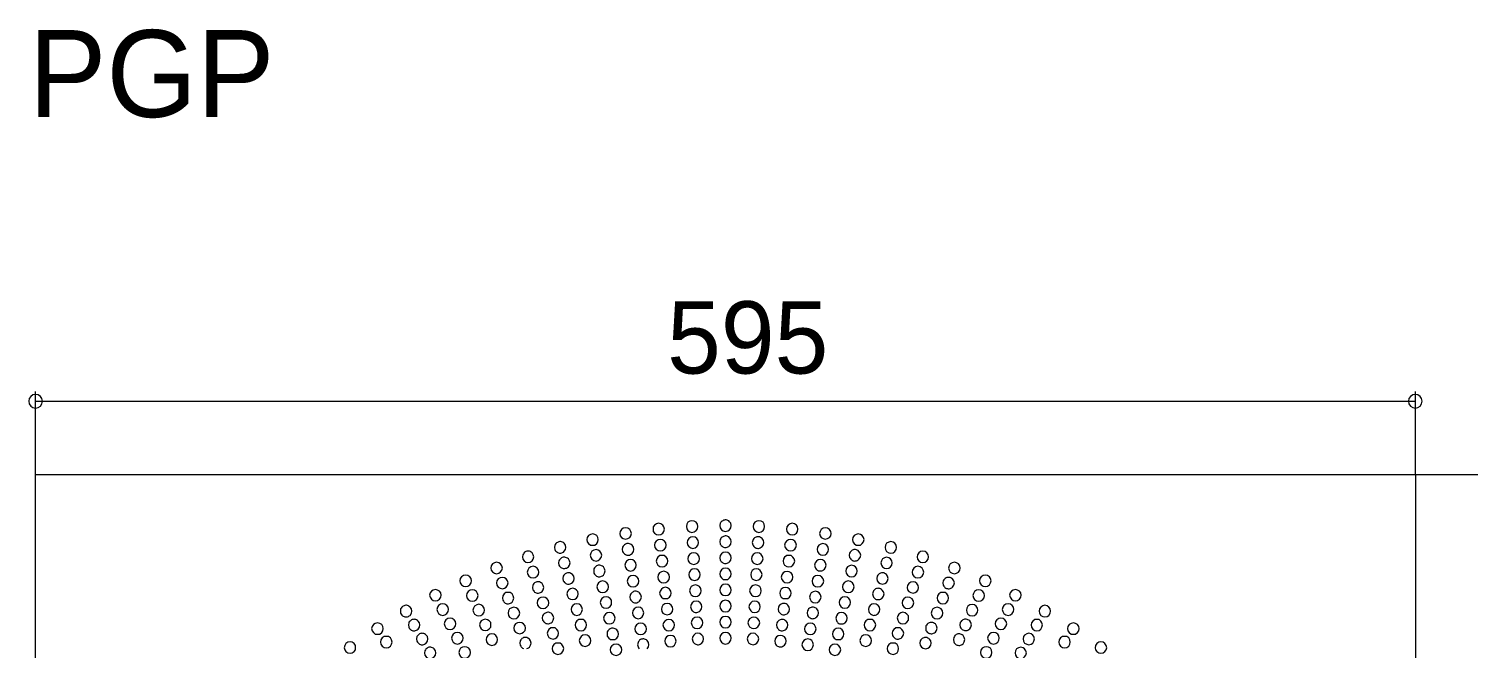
# Model space of a CAD drawing. Extents: x 0 to 247, y -13 to 225.
# Drawn here: x 18.1 to 132.9, y 175.6 to 225 of the extents above; entities that cross this region are included whole.
import ezdxf

# ---------------------------------------------------------------- set-up
doc = ezdxf.new("R2010")
doc.units = 0
doc.layers.add('GEOMETRY', color=7, linetype='Continuous')
doc.layers.add('TEXT', color=7, linetype='Continuous')

msp = doc.modelspace()

# ---------------------------------------------------------------- linework, layer by layer
at = {"layer": 'GEOMETRY', "lineweight": 13}
for points in [[(19.21, 195.27), (19.17, 195.48), (19.05, 195.65), (18.88, 195.77), (18.66, 195.81), (18.45, 195.77), (18.27, 195.65), (18.16, 195.48), (18.12, 195.27), (18.16, 195.05), (18.27, 194.88), (18.45, 194.76), (18.66, 194.72), (18.88, 194.76), (19.05, 194.88), (19.17, 195.05), (19.21, 195.27)], [(129.18, 195.27), (129.14, 195.48), (129.03, 195.65), (128.85, 195.77), (128.64, 195.81), (128.43, 195.77), (128.25, 195.65), (128.13, 195.48), (128.1, 195.27), (128.13, 195.05), (128.25, 194.88), (128.43, 194.76), (128.64, 194.72), (128.85, 194.76), (129.03, 194.88), (129.14, 195.05), (129.18, 195.27)], [(18.66, 189.43), (128.64, 189.43), (128.64, 79.45), (18.66, 79.45), (18.66, 189.43)], [(66.15, 184.71), (66.11, 184.89), (66.02, 185.04), (65.86, 185.14), (65.69, 185.18), (65.51, 185.14), (65.36, 185.04), (65.26, 184.89), (65.22, 184.71), (65.26, 184.54), (65.36, 184.4), (65.51, 184.31), (65.69, 184.27), (65.86, 184.31), (66.02, 184.4), (66.11, 184.54), (66.15, 184.71)], [(68.79, 185.06), (68.75, 185.24), (68.66, 185.39), (68.5, 185.49), (68.32, 185.53), (68.15, 185.49), (68, 185.39), (67.9, 185.24), (67.88, 185.06), (67.9, 184.89), (68, 184.75), (68.15, 184.63), (68.32, 184.62), (68.5, 184.63), (68.66, 184.75), (68.75, 184.89), (68.79, 185.06)], [(71.45, 185.27), (71.41, 185.45), (71.31, 185.61), (71.16, 185.7), (70.98, 185.74), (70.81, 185.7), (70.65, 185.61), (70.56, 185.45), (70.54, 185.27), (70.56, 185.1), (70.65, 184.95), (70.81, 184.85), (70.98, 184.81), (71.16, 184.85), (71.31, 184.95), (71.41, 185.1), (71.45, 185.27)], [(74.11, 185.35), (74.07, 185.53), (73.97, 185.66), (73.91, 185.72), (73.84, 185.75), (73.78, 185.78), (73.71, 185.8), (73.64, 185.8), (73.57, 185.79), (73.5, 185.77), (73.44, 185.74), (73.38, 185.7), (73.32, 185.66), (73.27, 185.6), (73.23, 185.53), (73.2, 185.35), (73.23, 185.18), (73.33, 185.02), (73.47, 184.93), (73.64, 184.89), (73.84, 184.93), (73.97, 185.02), (74.07, 185.18), (74.11, 185.35)], [(76.76, 185.27), (76.74, 185.45), (76.65, 185.61), (76.49, 185.7), (76.32, 185.74), (76.14, 185.7), (75.99, 185.61), (75.89, 185.45), (75.85, 185.27), (75.89, 185.1), (75.99, 184.95), (76.14, 184.85), (76.32, 184.81), (76.49, 184.85), (76.65, 184.95), (76.74, 185.1), (76.76, 185.27)], [(79.42, 185.06), (79.4, 185.24), (79.31, 185.39), (79.15, 185.49), (78.98, 185.53), (78.8, 185.49), (78.65, 185.39), (78.55, 185.24), (78.51, 185.06), (78.55, 184.89), (78.65, 184.75), (78.8, 184.63), (78.98, 184.62), (79.15, 184.63), (79.31, 184.75), (79.4, 184.89), (79.42, 185.06)], [(82.08, 184.71), (82.04, 184.89), (81.94, 185.04), (81.79, 185.14), (81.61, 185.18), (81.44, 185.14), (81.28, 185.04), (81.19, 184.89), (81.15, 184.71), (81.19, 184.54), (81.28, 184.4), (81.44, 184.31), (81.61, 184.27), (81.79, 184.31), (81.94, 184.4), (82.04, 184.54), (82.08, 184.71)], [(60.93, 183.61), (60.9, 183.78), (60.8, 183.94), (60.73, 183.99), (60.66, 184.03), (60.58, 184.05), (60.51, 184.07), (60.45, 184.07), (60.38, 184.06), (60.31, 184.04), (60.25, 184.01), (60.19, 183.97), (60.14, 183.92), (60.09, 183.85), (60.04, 183.78), (60.02, 183.61), (60.04, 183.43), (60.09, 183.36), (60.14, 183.3), (60.2, 183.25), (60.27, 183.21), (60.33, 183.18), (60.4, 183.16), (60.47, 183.15), (60.53, 183.15), (60.6, 183.17), (60.67, 183.2), (60.74, 183.24), (60.8, 183.3), (60.9, 183.43), (60.93, 183.61)], [(63.51, 184.23), (63.49, 184.4), (63.4, 184.56), (63.24, 184.65), (63.07, 184.69), (62.89, 184.65), (62.74, 184.56), (62.64, 184.4), (62.6, 184.23), (62.64, 184.05), (62.74, 183.92), (62.89, 183.8), (63.07, 183.78), (63.24, 183.8), (63.4, 183.92), (63.49, 184.05), (63.51, 184.23)], [(66.35, 183.45), (66.31, 183.63), (66.21, 183.78), (66.14, 183.83), (66.07, 183.87), (66, 183.9), (65.93, 183.92), (65.86, 183.92), (65.79, 183.91), (65.73, 183.89), (65.67, 183.86), (65.61, 183.81), (65.55, 183.76), (65.5, 183.7), (65.45, 183.63), (65.43, 183.45), (65.45, 183.28), (65.5, 183.2), (65.55, 183.14), (65.61, 183.09), (65.67, 183.05), (65.73, 183.02), (65.79, 183), (65.86, 182.99), (65.93, 182.99), (66, 183), (66.07, 183.03), (66.14, 183.07), (66.21, 183.12), (66.31, 183.28), (66.35, 183.45)], [(68.93, 183.8), (68.89, 183.98), (68.79, 184.11), (68.64, 184.21), (68.46, 184.24), (68.29, 184.21), (68.13, 184.11), (68.03, 183.98), (68, 183.8), (68.03, 183.61), (68.13, 183.47), (68.29, 183.37), (68.46, 183.34), (68.64, 183.37), (68.79, 183.47), (68.89, 183.61), (68.93, 183.8)], [(71.51, 184), (71.47, 184.17), (71.37, 184.32), (71.24, 184.42), (71.06, 184.46), (70.89, 184.42), (70.73, 184.32), (70.63, 184.17), (70.6, 184), (70.63, 183.82), (70.73, 183.67), (70.89, 183.57), (71.06, 183.53), (71.24, 183.57), (71.37, 183.67), (71.47, 183.82), (71.51, 184)], [(74.11, 184.07), (74.07, 184.24), (73.97, 184.38), (73.91, 184.44), (73.84, 184.48), (73.78, 184.5), (73.71, 184.52), (73.64, 184.52), (73.57, 184.51), (73.5, 184.49), (73.44, 184.46), (73.38, 184.42), (73.32, 184.37), (73.27, 184.31), (73.23, 184.24), (73.2, 184.07), (73.23, 183.88), (73.28, 183.81), (73.32, 183.75), (73.38, 183.7), (73.44, 183.66), (73.5, 183.63), (73.57, 183.61), (73.64, 183.61), (73.71, 183.61), (73.78, 183.62), (73.84, 183.65), (73.91, 183.69), (73.97, 183.74), (74.07, 183.88), (74.11, 184.07)], [(76.71, 183.99), (76.67, 184.17), (76.57, 184.32), (76.5, 184.37), (76.44, 184.41), (76.36, 184.44), (76.29, 184.46), (76.22, 184.46), (76.15, 184.45), (76.09, 184.43), (76.03, 184.4), (75.97, 184.36), (75.92, 184.31), (75.87, 184.24), (75.83, 184.17), (75.79, 183.99), (75.83, 183.82), (75.87, 183.75), (75.92, 183.68), (75.97, 183.63), (76.03, 183.59), (76.09, 183.56), (76.16, 183.54), (76.22, 183.53), (76.29, 183.53), (76.36, 183.55), (76.43, 183.58), (76.5, 183.62), (76.57, 183.67), (76.67, 183.82), (76.71, 183.99)], [(79.31, 183.8), (79.27, 183.98), (79.17, 184.11), (79.02, 184.21), (78.84, 184.24), (78.67, 184.21), (78.51, 184.11), (78.41, 183.98), (78.37, 183.8), (78.41, 183.61), (78.51, 183.47), (78.67, 183.37), (78.84, 183.34), (79.02, 183.37), (79.17, 183.47), (79.27, 183.61), (79.31, 183.8)], [(81.87, 183.45), (81.85, 183.63), (81.73, 183.78), (81.59, 183.88), (81.42, 183.92), (81.24, 183.88), (81.09, 183.78), (80.99, 183.63), (80.95, 183.45), (80.99, 183.28), (81.09, 183.12), (81.24, 183.02), (81.42, 182.99), (81.59, 183.02), (81.73, 183.12), (81.85, 183.28), (81.87, 183.45)], [(84.7, 184.23), (84.66, 184.4), (84.56, 184.56), (84.41, 184.65), (84.23, 184.69), (84.06, 184.65), (83.9, 184.56), (83.81, 184.4), (83.79, 184.23), (83.81, 184.05), (83.9, 183.92), (84.06, 183.8), (84.23, 183.78), (84.41, 183.8), (84.56, 183.92), (84.66, 184.05), (84.7, 184.23)], [(87.28, 183.61), (87.26, 183.78), (87.14, 183.94), (87.01, 184.03), (86.83, 184.07), (86.66, 184.03), (86.5, 183.94), (86.41, 183.78), (86.37, 183.61), (86.41, 183.43), (86.5, 183.29), (86.66, 183.18), (86.83, 183.16), (87.01, 183.18), (87.14, 183.29), (87.26, 183.43), (87.28, 183.61)], [(58.37, 182.85), (58.33, 183.02), (58.24, 183.18), (58.17, 183.23), (58.1, 183.27), (58.03, 183.3), (57.96, 183.31), (57.89, 183.31), (57.82, 183.31), (57.75, 183.29), (57.69, 183.26), (57.63, 183.22), (57.58, 183.16), (57.54, 183.1), (57.5, 183.02), (57.46, 182.85), (57.5, 182.68), (57.6, 182.54), (57.73, 182.42), (57.91, 182.41), (58.08, 182.42), (58.24, 182.54), (58.33, 182.68), (58.37, 182.85)], [(61.26, 182.37), (61.22, 182.54), (61.13, 182.69), (61.06, 182.75), (60.99, 182.79), (60.91, 182.81), (60.84, 182.83), (60.78, 182.83), (60.71, 182.82), (60.64, 182.8), (60.58, 182.77), (60.52, 182.73), (60.47, 182.67), (60.42, 182.61), (60.37, 182.54), (60.35, 182.37), (60.37, 182.19), (60.42, 182.12), (60.48, 182.06), (60.54, 182.01), (60.59, 181.97), (60.66, 181.94), (60.72, 181.93), (60.78, 181.92), (60.85, 181.92), (60.91, 181.94), (60.98, 181.96), (61.06, 182), (61.13, 182.06), (61.22, 182.19), (61.26, 182.37)], [(63.79, 182.99), (63.75, 183.16), (63.65, 183.3), (63.51, 183.39), (63.34, 183.43), (63.17, 183.39), (63.01, 183.3), (62.91, 183.16), (62.87, 182.99), (62.91, 182.81), (63.01, 182.66), (63.17, 182.56), (63.34, 182.52), (63.51, 182.56), (63.65, 182.66), (63.75, 182.81), (63.79, 182.99)], [(66.54, 182.19), (66.5, 182.37), (66.4, 182.5), (66.27, 182.62), (66.09, 182.64), (65.92, 182.62), (65.76, 182.5), (65.67, 182.37), (65.63, 182.19), (65.67, 182.01), (65.76, 181.86), (65.92, 181.76), (66.09, 181.72), (66.27, 181.76), (66.4, 181.86), (66.5, 182.01), (66.54, 182.19)], [(69.06, 182.52), (69.02, 182.69), (68.93, 182.83), (68.77, 182.95), (68.6, 182.97), (68.42, 182.95), (68.27, 182.83), (68.17, 182.69), (68.13, 182.52), (68.17, 182.35), (68.27, 182.19), (68.42, 182.09), (68.6, 182.06), (68.77, 182.09), (68.93, 182.19), (69.02, 182.35), (69.06, 182.52)], [(71.58, 182.71), (71.55, 182.89), (71.45, 183.05), (71.29, 183.14), (71.12, 183.18), (70.94, 183.14), (70.79, 183.05), (70.69, 182.89), (70.65, 182.71), (70.69, 182.54), (70.79, 182.39), (70.94, 182.29), (71.12, 182.25), (71.29, 182.29), (71.45, 182.39), (71.55, 182.54), (71.58, 182.71)], [(74.11, 182.77), (74.07, 182.95), (73.97, 183.1), (73.84, 183.2), (73.64, 183.24), (73.47, 183.2), (73.33, 183.1), (73.23, 182.95), (73.2, 182.77), (73.23, 182.6), (73.27, 182.53), (73.32, 182.47), (73.38, 182.42), (73.44, 182.38), (73.5, 182.35), (73.57, 182.33), (73.64, 182.33), (73.71, 182.33), (73.78, 182.35), (73.85, 182.37), (73.91, 182.41), (73.97, 182.46), (74.07, 182.6), (74.11, 182.77)], [(76.65, 182.71), (76.61, 182.89), (76.51, 183.05), (76.36, 183.14), (76.18, 183.18), (76.01, 183.14), (75.85, 183.05), (75.75, 182.89), (75.72, 182.71), (75.75, 182.54), (75.85, 182.39), (76.01, 182.29), (76.18, 182.25), (76.36, 182.29), (76.51, 182.39), (76.61, 182.54), (76.65, 182.71)], [(79.17, 182.52), (79.13, 182.69), (79.03, 182.83), (78.88, 182.95), (78.7, 182.97), (78.53, 182.95), (78.37, 182.83), (78.28, 182.69), (78.24, 182.52), (78.28, 182.35), (78.37, 182.19), (78.53, 182.09), (78.7, 182.06), (78.88, 182.09), (79.03, 182.19), (79.13, 182.35), (79.17, 182.52)], [(81.67, 182.19), (81.63, 182.37), (81.54, 182.5), (81.38, 182.62), (81.21, 182.64), (81.03, 182.62), (80.9, 182.5), (80.8, 182.37), (80.76, 182.19), (80.8, 182.01), (80.84, 181.94), (80.88, 181.88), (80.94, 181.82), (80.99, 181.78), (81.06, 181.75), (81.12, 181.73), (81.19, 181.73), (81.26, 181.73), (81.33, 181.75), (81.4, 181.77), (81.47, 181.81), (81.54, 181.86), (81.63, 182.01), (81.67, 182.19)], [(84.43, 182.99), (84.39, 183.16), (84.29, 183.29), (84.22, 183.35), (84.16, 183.39), (84.09, 183.41), (84.02, 183.43), (83.95, 183.43), (83.89, 183.43), (83.82, 183.41), (83.76, 183.38), (83.7, 183.34), (83.65, 183.29), (83.6, 183.23), (83.55, 183.16), (83.51, 182.99), (83.55, 182.81), (83.59, 182.74), (83.64, 182.67), (83.69, 182.62), (83.75, 182.58), (83.81, 182.55), (83.88, 182.53), (83.94, 182.52), (84.01, 182.53), (84.09, 182.54), (84.16, 182.57), (84.22, 182.61), (84.29, 182.66), (84.39, 182.81), (84.43, 182.99)], [(86.95, 182.37), (86.91, 182.54), (86.81, 182.69), (86.68, 182.79), (86.5, 182.83), (86.33, 182.79), (86.17, 182.69), (86.08, 182.54), (86.04, 182.37), (86.08, 182.19), (86.17, 182.05), (86.33, 181.96), (86.5, 181.92), (86.68, 181.96), (86.81, 182.05), (86.91, 182.19), (86.95, 182.37)], [(89.84, 182.85), (89.8, 183.02), (89.7, 183.18), (89.57, 183.28), (89.37, 183.32), (89.2, 183.28), (89.06, 183.18), (88.97, 183.02), (88.93, 182.85), (88.97, 182.68), (89.06, 182.54), (89.2, 182.42), (89.37, 182.4), (89.57, 182.42), (89.7, 182.54), (89.8, 182.68), (89.84, 182.85)], [(53.41, 180.95), (53.37, 181.12), (53.27, 181.26), (53.12, 181.38), (52.94, 181.4), (52.77, 181.38), (52.61, 181.26), (52.51, 181.12), (52.47, 180.95), (52.51, 180.77), (52.61, 180.62), (52.77, 180.52), (52.94, 180.48), (53.12, 180.52), (53.27, 180.62), (53.37, 180.77), (53.41, 180.95)], [(55.87, 181.96), (55.83, 182.13), (55.73, 182.29), (55.58, 182.39), (55.41, 182.42), (55.23, 182.39), (55.08, 182.29), (54.98, 182.13), (54.94, 181.96), (54.98, 181.78), (55.08, 181.65), (55.23, 181.55), (55.41, 181.51), (55.58, 181.55), (55.73, 181.65), (55.83, 181.78), (55.87, 181.96)], [(58.78, 181.63), (58.74, 181.8), (58.64, 181.96), (58.49, 182.06), (58.32, 182.1), (58.14, 182.06), (57.99, 181.96), (57.89, 181.8), (57.85, 181.63), (57.89, 181.45), (57.99, 181.32), (58.14, 181.2), (58.32, 181.18), (58.49, 181.2), (58.64, 181.32), (58.74, 181.45), (58.78, 181.63)], [(61.59, 181.12), (61.56, 181.32), (61.46, 181.45), (61.39, 181.5), (61.32, 181.54), (61.25, 181.57), (61.19, 181.58), (61.12, 181.59), (61.05, 181.58), (60.99, 181.56), (60.93, 181.54), (60.87, 181.5), (60.82, 181.45), (60.77, 181.39), (60.72, 181.32), (60.68, 181.12), (60.72, 180.95), (60.76, 180.88), (60.81, 180.82), (60.87, 180.77), (60.93, 180.73), (60.99, 180.7), (61.05, 180.68), (61.12, 180.68), (61.19, 180.68), (61.26, 180.7), (61.32, 180.73), (61.39, 180.76), (61.46, 180.81), (61.56, 180.95), (61.59, 181.12)], [(64.06, 181.73), (64.02, 181.9), (63.92, 182.06), (63.85, 182.11), (63.78, 182.15), (63.71, 182.17), (63.64, 182.19), (63.57, 182.19), (63.5, 182.18), (63.44, 182.16), (63.37, 182.13), (63.32, 182.09), (63.26, 182.03), (63.21, 181.97), (63.17, 181.9), (63.15, 181.73), (63.17, 181.55), (63.21, 181.48), (63.26, 181.41), (63.32, 181.36), (63.38, 181.32), (63.44, 181.29), (63.5, 181.27), (63.57, 181.26), (63.64, 181.26), (63.71, 181.28), (63.78, 181.31), (63.85, 181.34), (63.92, 181.4), (64.02, 181.55), (64.06, 181.73)], [(66.75, 180.91), (66.72, 181.09), (66.62, 181.24), (66.46, 181.34), (66.29, 181.38), (66.11, 181.34), (65.96, 181.24), (65.86, 181.09), (65.82, 180.91), (65.86, 180.73), (65.96, 180.6), (66.11, 180.5), (66.29, 180.46), (66.46, 180.5), (66.62, 180.6), (66.72, 180.73), (66.75, 180.91)], [(69.2, 181.24), (69.16, 181.42), (69.06, 181.57), (68.91, 181.67), (68.73, 181.71), (68.56, 181.67), (68.4, 181.57), (68.3, 181.42), (68.27, 181.24), (68.3, 181.06), (68.4, 180.91), (68.56, 180.81), (68.73, 180.78), (68.91, 180.81), (69.06, 180.91), (69.16, 181.06), (69.2, 181.24)], [(71.64, 181.44), (71.6, 181.61), (71.51, 181.76), (71.37, 181.86), (71.2, 181.9), (71, 181.86), (70.87, 181.76), (70.77, 181.61), (70.73, 181.44), (70.77, 181.26), (70.87, 181.1), (71, 181.01), (71.2, 180.97), (71.37, 181.01), (71.51, 181.1), (71.6, 181.26), (71.64, 181.44)], [(74.11, 181.49), (74.07, 181.67), (73.97, 181.82), (73.84, 181.92), (73.64, 181.96), (73.47, 181.92), (73.33, 181.82), (73.23, 181.67), (73.2, 181.49), (73.23, 181.32), (73.33, 181.18), (73.47, 181.06), (73.64, 181.05), (73.84, 181.06), (73.97, 181.18), (74.07, 181.32), (74.11, 181.49)], [(76.57, 181.44), (76.53, 181.61), (76.43, 181.76), (76.28, 181.86), (76.11, 181.9), (75.93, 181.86), (75.79, 181.76), (75.7, 181.61), (75.66, 181.44), (75.7, 181.26), (75.79, 181.1), (75.93, 181.01), (76.11, 180.97), (76.28, 181.01), (76.43, 181.1), (76.53, 181.26), (76.57, 181.44)], [(79.03, 181.24), (78.99, 181.41), (78.9, 181.57), (78.74, 181.67), (78.57, 181.7), (78.39, 181.67), (78.24, 181.57), (78.14, 181.41), (78.1, 181.24), (78.14, 181.06), (78.24, 180.91), (78.39, 180.81), (78.57, 180.77), (78.74, 180.81), (78.9, 180.91), (78.99, 181.06), (79.03, 181.24)], [(81.48, 180.91), (81.44, 181.09), (81.34, 181.24), (81.19, 181.34), (81.01, 181.38), (80.84, 181.34), (80.68, 181.24), (80.59, 181.09), (80.55, 180.91), (80.59, 180.73), (80.68, 180.6), (80.84, 180.5), (81.01, 180.46), (81.19, 180.5), (81.34, 180.6), (81.44, 180.73), (81.48, 180.91)], [(84.16, 181.72), (84.12, 181.9), (84.02, 182.05), (83.88, 182.15), (83.71, 182.19), (83.53, 182.15), (83.38, 182.05), (83.28, 181.9), (83.24, 181.72), (83.28, 181.55), (83.38, 181.4), (83.53, 181.3), (83.71, 181.26), (83.88, 181.3), (84.02, 181.4), (84.12, 181.55), (84.16, 181.72)], [(86.62, 181.12), (86.58, 181.32), (86.48, 181.45), (86.42, 181.51), (86.36, 181.54), (86.29, 181.57), (86.22, 181.59), (86.15, 181.59), (86.08, 181.58), (86.01, 181.56), (85.95, 181.53), (85.89, 181.49), (85.84, 181.44), (85.79, 181.39), (85.75, 181.32), (85.71, 181.12), (85.75, 180.95), (85.84, 180.81), (85.98, 180.72), (86.17, 180.68), (86.35, 180.72), (86.48, 180.81), (86.58, 180.95), (86.62, 181.12)], [(89.45, 181.63), (89.41, 181.8), (89.32, 181.96), (89.16, 182.05), (88.99, 182.1), (88.81, 182.05), (88.66, 181.96), (88.56, 181.8), (88.52, 181.63), (88.56, 181.45), (88.66, 181.32), (88.81, 181.2), (88.99, 181.18), (89.16, 181.2), (89.32, 181.32), (89.41, 181.45), (89.45, 181.63)], [(92.36, 181.96), (92.32, 182.13), (92.22, 182.29), (92.07, 182.39), (91.9, 182.42), (91.72, 182.39), (91.57, 182.29), (91.47, 182.13), (91.43, 181.96), (91.47, 181.78), (91.57, 181.64), (91.72, 181.55), (91.9, 181.51), (92.07, 181.55), (92.22, 181.64), (92.32, 181.78), (92.36, 181.96)], [(94.83, 180.95), (94.79, 181.12), (94.69, 181.26), (94.53, 181.38), (94.36, 181.39), (94.18, 181.38), (94.03, 181.26), (93.93, 181.12), (93.89, 180.95), (93.93, 180.77), (94.03, 180.62), (94.18, 180.52), (94.36, 180.48), (94.53, 180.52), (94.69, 180.62), (94.79, 180.77), (94.83, 180.95)], [(51, 179.81), (50.96, 179.98), (50.87, 180.12), (50.71, 180.21), (50.54, 180.25), (50.36, 180.21), (50.21, 180.12), (50.11, 179.98), (50.07, 179.81), (50.11, 179.63), (50.21, 179.48), (50.36, 179.38), (50.54, 179.34), (50.71, 179.38), (50.87, 179.48), (50.96, 179.63), (51, 179.81)], [(53.93, 179.77), (53.89, 179.94), (53.8, 180.1), (53.64, 180.19), (53.47, 180.23), (53.29, 180.19), (53.14, 180.1), (53.04, 179.94), (53, 179.77), (53.04, 179.59), (53.14, 179.46), (53.29, 179.36), (53.47, 179.32), (53.64, 179.36), (53.8, 179.46), (53.89, 179.59), (53.93, 179.77)], [(56.32, 180.78), (56.28, 180.95), (56.18, 181.09), (56.05, 181.18), (55.87, 181.22), (55.7, 181.18), (55.54, 181.09), (55.44, 180.95), (55.41, 180.78), (55.44, 180.6), (55.54, 180.44), (55.7, 180.35), (55.87, 180.31), (56.05, 180.35), (56.18, 180.44), (56.28, 180.6), (56.32, 180.78)], [(59.17, 180.41), (59.13, 180.58), (59.03, 180.73), (58.97, 180.79), (58.9, 180.82), (58.83, 180.85), (58.76, 180.87), (58.69, 180.87), (58.62, 180.86), (58.55, 180.84), (58.49, 180.81), (58.43, 180.77), (58.38, 180.72), (58.33, 180.66), (58.3, 180.58), (58.26, 180.41), (58.3, 180.23), (58.34, 180.16), (58.39, 180.1), (58.44, 180.05), (58.5, 180.01), (58.56, 179.98), (58.63, 179.97), (58.69, 179.96), (58.76, 179.97), (58.83, 179.98), (58.9, 180.01), (58.97, 180.05), (59.03, 180.1), (59.13, 180.23), (59.17, 180.41)], [(61.92, 179.9), (61.88, 180.08), (61.79, 180.21), (61.65, 180.31), (61.48, 180.35), (61.3, 180.31), (61.15, 180.21), (61.05, 180.08), (61.01, 179.9), (61.05, 179.73), (61.15, 179.57), (61.3, 179.48), (61.48, 179.44), (61.65, 179.48), (61.79, 179.57), (61.88, 179.73), (61.92, 179.9)], [(64.33, 180.46), (64.29, 180.64), (64.19, 180.79), (64.04, 180.89), (63.86, 180.93), (63.69, 180.89), (63.53, 180.79), (63.44, 180.64), (63.4, 180.46), (63.44, 180.29), (63.53, 180.15), (63.69, 180.04), (63.86, 180.02), (64.04, 180.04), (64.19, 180.15), (64.29, 180.29), (64.33, 180.46)], [(69.32, 179.96), (69.29, 180.13), (69.18, 180.29), (69.04, 180.39), (68.87, 180.43), (68.69, 180.39), (68.54, 180.29), (68.44, 180.13), (68.4, 179.96), (68.44, 179.79), (68.54, 179.63), (68.69, 179.53), (68.87, 179.52), (69.04, 179.53), (69.18, 179.63), (69.29, 179.79), (69.32, 179.96)], [(71.72, 180.15), (71.68, 180.33), (71.58, 180.48), (71.43, 180.58), (71.25, 180.62), (71.08, 180.58), (70.92, 180.48), (70.83, 180.33), (70.79, 180.15), (70.83, 179.98), (70.92, 179.82), (71.08, 179.73), (71.25, 179.69), (71.43, 179.73), (71.58, 179.82), (71.68, 179.98), (71.72, 180.15)], [(74.11, 180.21), (74.07, 180.39), (73.97, 180.54), (73.84, 180.64), (73.64, 180.68), (73.47, 180.64), (73.33, 180.54), (73.23, 180.39), (73.2, 180.21), (73.23, 180.04), (73.33, 179.88), (73.47, 179.79), (73.64, 179.77), (73.84, 179.79), (73.97, 179.88), (74.07, 180.04), (74.11, 180.21)], [(76.51, 180.15), (76.47, 180.33), (76.38, 180.48), (76.22, 180.58), (76.05, 180.62), (75.87, 180.58), (75.72, 180.48), (75.62, 180.33), (75.58, 180.15), (75.62, 179.98), (75.72, 179.82), (75.87, 179.73), (76.05, 179.69), (76.22, 179.73), (76.38, 179.82), (76.47, 179.98), (76.51, 180.15)], [(78.9, 179.96), (78.86, 180.13), (78.76, 180.29), (78.61, 180.39), (78.43, 180.42), (78.26, 180.39), (78.1, 180.29), (78.01, 180.13), (77.99, 179.96), (78.01, 179.79), (78.1, 179.63), (78.26, 179.53), (78.43, 179.52), (78.61, 179.53), (78.76, 179.63), (78.86, 179.79), (78.9, 179.96)], [(83.9, 180.46), (83.86, 180.64), (83.77, 180.79), (83.61, 180.89), (83.44, 180.93), (83.26, 180.89), (83.11, 180.79), (83.01, 180.64), (82.97, 180.46), (83.01, 180.29), (83.11, 180.15), (83.26, 180.04), (83.44, 180.02), (83.61, 180.04), (83.77, 180.15), (83.86, 180.29), (83.9, 180.46)], [(86.29, 179.9), (86.25, 180.07), (86.15, 180.21), (86.09, 180.26), (86.02, 180.3), (85.95, 180.33), (85.88, 180.34), (85.81, 180.35), (85.75, 180.34), (85.68, 180.33), (85.62, 180.3), (85.56, 180.26), (85.51, 180.21), (85.46, 180.15), (85.42, 180.07), (85.38, 179.9), (85.42, 179.73), (85.45, 179.65), (85.5, 179.59), (85.55, 179.54), (85.61, 179.49), (85.67, 179.46), (85.74, 179.44), (85.81, 179.44), (85.88, 179.44), (85.95, 179.46), (86.02, 179.48), (86.09, 179.52), (86.15, 179.57), (86.25, 179.73), (86.29, 179.9)], [(89.04, 180.41), (89, 180.58), (88.91, 180.73), (88.77, 180.83), (88.6, 180.87), (88.42, 180.83), (88.27, 180.73), (88.17, 180.58), (88.13, 180.41), (88.17, 180.23), (88.27, 180.09), (88.42, 180), (88.6, 179.96), (88.77, 180), (88.91, 180.09), (89, 180.23), (89.04, 180.41)], [(91.9, 180.77), (91.86, 180.95), (91.76, 181.09), (91.69, 181.14), (91.62, 181.18), (91.55, 181.2), (91.48, 181.22), (91.41, 181.22), (91.35, 181.21), (91.29, 181.2), (91.23, 181.17), (91.17, 181.13), (91.11, 181.08), (91.05, 181.02), (91, 180.95), (90.98, 180.77), (91, 180.6), (91.05, 180.53), (91.1, 180.46), (91.15, 180.41), (91.21, 180.37), (91.28, 180.34), (91.34, 180.32), (91.41, 180.31), (91.48, 180.31), (91.55, 180.33), (91.62, 180.35), (91.69, 180.39), (91.76, 180.44), (91.86, 180.6), (91.9, 180.77)], [(94.3, 179.77), (94.26, 179.94), (94.17, 180.09), (94.01, 180.19), (93.84, 180.23), (93.66, 180.19), (93.51, 180.09), (93.41, 179.94), (93.37, 179.77), (93.41, 179.59), (93.51, 179.45), (93.66, 179.36), (93.84, 179.32), (94.01, 179.36), (94.17, 179.45), (94.26, 179.59), (94.3, 179.77)], [(97.23, 179.8), (97.19, 179.98), (97.09, 180.11), (96.94, 180.21), (96.77, 180.25), (96.59, 180.21), (96.44, 180.11), (96.34, 179.98), (96.3, 179.8), (96.34, 179.63), (96.44, 179.47), (96.59, 179.38), (96.77, 179.34), (96.94, 179.38), (97.09, 179.47), (97.19, 179.63), (97.23, 179.8)], [(48.65, 178.52), (48.62, 178.7), (48.52, 178.85), (48.45, 178.9), (48.38, 178.94), (48.31, 178.97), (48.24, 178.99), (48.17, 178.99), (48.1, 178.98), (48.03, 178.96), (47.97, 178.93), (47.91, 178.89), (47.86, 178.83), (47.81, 178.77), (47.76, 178.7), (47.74, 178.52), (47.76, 178.35), (47.81, 178.28), (47.86, 178.21), (47.91, 178.16), (47.97, 178.12), (48.03, 178.09), (48.1, 178.07), (48.17, 178.06), (48.24, 178.06), (48.31, 178.08), (48.38, 178.1), (48.45, 178.14), (48.52, 178.19), (48.62, 178.35), (48.65, 178.52)], [(51.58, 178.66), (51.54, 178.84), (51.45, 178.97), (51.29, 179.09), (51.12, 179.11), (50.94, 179.09), (50.79, 178.97), (50.69, 178.84), (50.65, 178.66), (50.69, 178.49), (50.79, 178.33), (50.94, 178.23), (51.12, 178.19), (51.29, 178.23), (51.45, 178.33), (51.54, 178.49), (51.58, 178.66)], [(54.44, 178.6), (54.42, 178.77), (54.3, 178.93), (54.16, 179.03), (53.99, 179.07), (53.82, 179.03), (53.66, 178.93), (53.56, 178.77), (53.52, 178.6), (53.56, 178.43), (53.66, 178.27), (53.82, 178.18), (53.99, 178.14), (54.16, 178.18), (54.3, 178.27), (54.42, 178.43), (54.44, 178.6)], [(56.78, 179.57), (56.74, 179.74), (56.65, 179.9), (56.49, 180), (56.32, 180.02), (56.14, 180), (56.01, 179.9), (55.91, 179.74), (55.87, 179.57), (55.91, 179.4), (55.95, 179.32), (55.99, 179.26), (56.04, 179.21), (56.1, 179.16), (56.16, 179.13), (56.23, 179.11), (56.3, 179.11), (56.37, 179.11), (56.44, 179.13), (56.51, 179.15), (56.58, 179.19), (56.65, 179.24), (56.74, 179.4), (56.78, 179.57)], [(59.56, 179.2), (59.54, 179.38), (59.42, 179.52), (59.29, 179.61), (59.11, 179.65), (58.94, 179.61), (58.78, 179.52), (58.68, 179.38), (58.64, 179.2), (58.68, 179.01), (58.78, 178.87), (58.94, 178.77), (59.11, 178.74), (59.29, 178.77), (59.42, 178.87), (59.54, 179.01), (59.56, 179.2)], [(62.25, 178.66), (62.21, 178.84), (62.12, 178.97), (61.98, 179.09), (61.81, 179.11), (61.63, 179.09), (61.48, 178.97), (61.38, 178.84), (61.34, 178.66), (61.38, 178.49), (61.48, 178.33), (61.63, 178.23), (61.81, 178.19), (61.98, 178.23), (62.12, 178.33), (62.21, 178.49), (62.25, 178.66)], [(64.58, 179.22), (64.56, 179.4), (64.46, 179.53), (64.31, 179.63), (64.13, 179.67), (63.96, 179.63), (63.8, 179.53), (63.71, 179.4), (63.67, 179.22), (63.71, 179.05), (63.8, 178.89), (63.96, 178.8), (64.13, 178.76), (64.31, 178.8), (64.46, 178.89), (64.56, 179.05), (64.58, 179.22)], [(66.95, 179.65), (66.91, 179.82), (66.81, 179.98), (66.74, 180.03), (66.67, 180.07), (66.6, 180.1), (66.53, 180.11), (66.46, 180.11), (66.39, 180.11), (66.33, 180.09), (66.27, 180.05), (66.21, 180.01), (66.15, 179.96), (66.1, 179.9), (66.05, 179.82), (66.04, 179.65), (66.05, 179.48), (66.1, 179.4), (66.15, 179.34), (66.21, 179.29), (66.27, 179.25), (66.33, 179.21), (66.39, 179.19), (66.46, 179.18), (66.53, 179.19), (66.6, 179.2), (66.67, 179.23), (66.74, 179.27), (66.81, 179.32), (66.91, 179.48), (66.95, 179.65)], [(69.45, 178.68), (69.43, 178.85), (69.31, 179.01), (69.18, 179.11), (69, 179.14), (68.83, 179.11), (68.67, 179.01), (68.58, 178.85), (68.54, 178.68), (68.58, 178.5), (68.67, 178.37), (68.83, 178.27), (69, 178.23), (69.18, 178.27), (69.31, 178.37), (69.43, 178.5), (69.45, 178.68)], [(71.78, 178.87), (71.74, 179.05), (71.64, 179.2), (71.49, 179.3), (71.31, 179.32), (71.14, 179.3), (71, 179.2), (70.91, 179.05), (70.87, 178.87), (70.91, 178.7), (70.94, 178.62), (70.99, 178.56), (71.04, 178.51), (71.1, 178.47), (71.16, 178.44), (71.23, 178.42), (71.3, 178.41), (71.37, 178.41), (71.44, 178.43), (71.51, 178.46), (71.58, 178.49), (71.64, 178.54), (71.74, 178.7), (71.78, 178.87)], [(74.11, 178.93), (74.07, 179.11), (73.97, 179.26), (73.84, 179.36), (73.64, 179.4), (73.47, 179.36), (73.33, 179.26), (73.23, 179.11), (73.2, 178.93), (73.23, 178.76), (73.33, 178.6), (73.47, 178.5), (73.64, 178.46), (73.84, 178.5), (73.97, 178.6), (74.07, 178.76), (74.11, 178.93)], [(76.43, 178.87), (76.4, 179.05), (76.3, 179.2), (76.16, 179.3), (75.99, 179.32), (75.79, 179.3), (75.66, 179.2), (75.56, 179.05), (75.52, 178.87), (75.56, 178.7), (75.66, 178.54), (75.79, 178.45), (75.99, 178.41), (76.16, 178.45), (76.3, 178.54), (76.4, 178.7), (76.43, 178.87)], [(78.76, 178.68), (78.72, 178.85), (78.63, 179.01), (78.56, 179.06), (78.48, 179.1), (78.41, 179.13), (78.34, 179.14), (78.27, 179.14), (78.21, 179.13), (78.14, 179.11), (78.08, 179.08), (78.02, 179.04), (77.97, 178.99), (77.91, 178.93), (77.87, 178.85), (77.85, 178.68), (77.87, 178.5), (77.92, 178.44), (77.98, 178.38), (78.03, 178.33), (78.09, 178.29), (78.15, 178.26), (78.22, 178.24), (78.28, 178.23), (78.35, 178.24), (78.42, 178.25), (78.49, 178.28), (78.56, 178.32), (78.63, 178.37), (78.72, 178.5), (78.76, 178.68)], [(81.27, 179.65), (81.23, 179.82), (81.13, 179.98), (80.99, 180.07), (80.82, 180.12), (80.64, 180.07), (80.49, 179.98), (80.39, 179.82), (80.35, 179.65), (80.39, 179.48), (80.49, 179.32), (80.64, 179.22), (80.82, 179.18), (80.99, 179.22), (81.13, 179.32), (81.23, 179.48), (81.27, 179.65)], [(83.63, 179.22), (83.59, 179.4), (83.49, 179.53), (83.34, 179.63), (83.17, 179.67), (82.99, 179.63), (82.84, 179.53), (82.74, 179.4), (82.72, 179.22), (82.74, 179.05), (82.84, 178.89), (82.99, 178.8), (83.17, 178.76), (83.34, 178.8), (83.49, 178.89), (83.59, 179.05), (83.63, 179.22)], [(85.96, 178.66), (85.92, 178.84), (85.82, 178.97), (85.67, 179.09), (85.49, 179.11), (85.32, 179.09), (85.18, 178.97), (85.07, 178.84), (85.05, 178.66), (85.07, 178.49), (85.11, 178.41), (85.16, 178.35), (85.22, 178.3), (85.28, 178.26), (85.34, 178.22), (85.41, 178.2), (85.47, 178.19), (85.54, 178.2), (85.61, 178.21), (85.68, 178.24), (85.75, 178.28), (85.82, 178.33), (85.92, 178.49), (85.96, 178.66)], [(88.66, 179.2), (88.62, 179.38), (88.52, 179.51), (88.36, 179.61), (88.19, 179.65), (88.01, 179.61), (87.86, 179.51), (87.76, 179.38), (87.74, 179.2), (87.76, 179.01), (87.86, 178.87), (88.01, 178.77), (88.19, 178.74), (88.36, 178.77), (88.52, 178.87), (88.62, 179.01), (88.66, 179.2)], [(91.43, 179.57), (91.39, 179.74), (91.29, 179.9), (91.16, 180), (90.98, 180.02), (90.81, 180), (90.66, 179.9), (90.56, 179.74), (90.52, 179.57), (90.56, 179.4), (90.66, 179.24), (90.81, 179.14), (90.98, 179.1), (91.16, 179.14), (91.29, 179.24), (91.39, 179.4), (91.43, 179.57)], [(93.78, 178.6), (93.74, 178.77), (93.64, 178.93), (93.49, 179.03), (93.31, 179.06), (93.14, 179.03), (92.98, 178.93), (92.88, 178.77), (92.87, 178.6), (92.88, 178.43), (92.98, 178.27), (93.14, 178.18), (93.31, 178.14), (93.49, 178.18), (93.64, 178.27), (93.74, 178.43), (93.78, 178.6)], [(96.65, 178.66), (96.61, 178.84), (96.51, 178.97), (96.36, 179.09), (96.18, 179.11), (96.01, 179.09), (95.85, 178.97), (95.76, 178.84), (95.72, 178.66), (95.76, 178.49), (95.85, 178.33), (96.01, 178.23), (96.18, 178.19), (96.36, 178.23), (96.51, 178.33), (96.61, 178.49), (96.65, 178.66)], [(99.56, 178.52), (99.54, 178.7), (99.42, 178.85), (99.29, 178.95), (99.11, 178.99), (98.94, 178.95), (98.78, 178.85), (98.69, 178.7), (98.65, 178.52), (98.69, 178.35), (98.78, 178.19), (98.94, 178.1), (99.11, 178.06), (99.29, 178.1), (99.42, 178.19), (99.54, 178.35), (99.56, 178.52)], [(49.29, 177.42), (49.26, 177.59), (49.16, 177.73), (49.1, 177.78), (49.03, 177.83), (48.97, 177.85), (48.9, 177.87), (48.83, 177.88), (48.76, 177.87), (48.69, 177.85), (48.63, 177.82), (48.57, 177.78), (48.51, 177.73), (48.45, 177.67), (48.4, 177.59), (48.38, 177.42), (48.4, 177.24), (48.45, 177.17), (48.5, 177.11), (48.56, 177.06), (48.61, 177.01), (48.68, 176.98), (48.74, 176.96), (48.81, 176.95), (48.88, 176.96), (48.95, 176.97), (49.02, 177), (49.09, 177.04), (49.16, 177.09), (49.26, 177.24), (49.29, 177.42)], [(52.16, 177.52), (52.13, 177.69), (52.03, 177.83), (51.87, 177.94), (51.7, 177.96), (51.52, 177.94), (51.37, 177.83), (51.27, 177.69), (51.23, 177.52), (51.27, 177.34), (51.37, 177.18), (51.52, 177.09), (51.7, 177.05), (51.87, 177.09), (52.03, 177.18), (52.13, 177.34), (52.16, 177.52)], [(54.96, 177.44), (54.94, 177.61), (54.82, 177.75), (54.69, 177.84), (54.51, 177.88), (54.34, 177.84), (54.18, 177.75), (54.09, 177.61), (54.05, 177.44), (54.09, 177.24), (54.18, 177.11), (54.34, 177.01), (54.51, 176.97), (54.69, 177.01), (54.82, 177.11), (54.94, 177.24), (54.96, 177.44)], [(57.25, 178.37), (57.21, 178.55), (57.11, 178.7), (56.96, 178.8), (56.78, 178.83), (56.61, 178.8), (56.45, 178.7), (56.35, 178.55), (56.32, 178.37), (56.35, 178.19), (56.45, 178.04), (56.61, 177.94), (56.78, 177.92), (56.96, 177.94), (57.11, 178.04), (57.21, 178.19), (57.25, 178.37)], [(59.96, 177.98), (59.93, 178.16), (59.83, 178.29), (59.76, 178.35), (59.69, 178.38), (59.62, 178.41), (59.55, 178.43), (59.48, 178.43), (59.42, 178.42), (59.35, 178.4), (59.29, 178.37), (59.24, 178.33), (59.18, 178.28), (59.12, 178.22), (59.07, 178.16), (59.05, 177.98), (59.07, 177.81), (59.12, 177.74), (59.17, 177.67), (59.22, 177.62), (59.28, 177.58), (59.34, 177.55), (59.41, 177.53), (59.48, 177.52), (59.55, 177.52), (59.62, 177.53), (59.69, 177.56), (59.76, 177.6), (59.83, 177.65), (59.93, 177.81), (59.96, 177.98)], [(62.58, 177.42), (62.56, 177.59), (62.45, 177.75), (62.31, 177.85), (62.14, 177.87), (61.96, 177.85), (61.81, 177.75), (61.71, 177.59), (61.67, 177.42), (61.71, 177.24), (61.81, 177.09), (61.96, 176.99), (62.14, 176.95), (62.31, 176.99), (62.45, 177.09), (62.56, 177.24), (62.58, 177.42)], [(64.85, 177.96), (64.81, 178.14), (64.72, 178.29), (64.58, 178.39), (64.41, 178.41), (64.23, 178.39), (64.08, 178.29), (63.98, 178.14), (63.94, 177.96), (63.98, 177.79), (64.08, 177.63), (64.23, 177.53), (64.41, 177.5), (64.58, 177.53), (64.72, 177.63), (64.81, 177.79), (64.85, 177.96)], [(67.14, 178.39), (67.1, 178.56), (67.01, 178.7), (66.87, 178.81), (66.7, 178.83), (66.52, 178.81), (66.37, 178.7), (66.27, 178.56), (66.23, 178.39), (66.27, 178.21), (66.37, 178.06), (66.52, 177.96), (66.7, 177.92), (66.87, 177.96), (67.01, 178.06), (67.1, 178.21), (67.14, 178.39)], [(69.59, 177.42), (69.55, 177.59), (69.45, 177.73), (69.32, 177.83), (69.14, 177.87), (68.97, 177.83), (68.81, 177.73), (68.71, 177.59), (68.67, 177.42), (68.71, 177.25), (68.81, 177.09), (68.97, 176.99), (69.14, 176.95), (69.32, 176.99), (69.45, 177.09), (69.55, 177.25), (69.59, 177.42)], [(71.86, 177.59), (71.82, 177.77), (71.72, 177.92), (71.57, 178.02), (71.39, 178.04), (71.22, 178.02), (71.06, 177.92), (70.96, 177.77), (70.92, 177.59), (70.96, 177.42), (71.06, 177.26), (71.22, 177.17), (71.39, 177.13), (71.57, 177.17), (71.72, 177.26), (71.82, 177.42), (71.86, 177.59)], [(74.11, 177.65), (74.07, 177.83), (73.97, 177.98), (73.84, 178.08), (73.64, 178.1), (73.47, 178.08), (73.33, 177.98), (73.23, 177.83), (73.2, 177.65), (73.23, 177.48), (73.33, 177.32), (73.47, 177.23), (73.64, 177.18), (73.84, 177.23), (73.97, 177.32), (74.07, 177.48), (74.11, 177.65)], [(76.38, 177.59), (76.34, 177.77), (76.24, 177.92), (76.08, 178.02), (75.91, 178.04), (75.74, 178.02), (75.58, 177.92), (75.48, 177.77), (75.44, 177.59), (75.48, 177.42), (75.58, 177.26), (75.74, 177.17), (75.91, 177.13), (76.08, 177.17), (76.24, 177.26), (76.34, 177.42), (76.38, 177.59)], [(78.63, 177.42), (78.59, 177.59), (78.49, 177.73), (78.42, 177.78), (78.36, 177.82), (78.29, 177.85), (78.22, 177.86), (78.15, 177.87), (78.09, 177.86), (78.02, 177.84), (77.96, 177.81), (77.9, 177.77), (77.85, 177.72), (77.8, 177.66), (77.75, 177.59), (77.71, 177.42), (77.75, 177.24), (77.79, 177.17), (77.84, 177.11), (77.89, 177.05), (77.95, 177.01), (78.01, 176.98), (78.08, 176.96), (78.14, 176.95), (78.21, 176.96), (78.28, 176.97), (78.36, 177), (78.42, 177.04), (78.49, 177.09), (78.59, 177.24), (78.63, 177.42)], [(81.07, 178.39), (81.03, 178.56), (80.93, 178.7), (80.87, 178.75), (80.81, 178.79), (80.74, 178.82), (80.67, 178.84), (80.61, 178.84), (80.54, 178.84), (80.47, 178.82), (80.4, 178.79), (80.34, 178.75), (80.28, 178.7), (80.23, 178.63), (80.18, 178.56), (80.16, 178.39), (80.18, 178.21), (80.22, 178.14), (80.28, 178.08), (80.33, 178.03), (80.39, 177.98), (80.45, 177.95), (80.52, 177.93), (80.58, 177.92), (80.65, 177.93), (80.72, 177.94), (80.79, 177.97), (80.86, 178.01), (80.93, 178.06), (81.03, 178.21), (81.07, 178.39)], [(83.36, 177.96), (83.32, 178.14), (83.22, 178.29), (83.07, 178.39), (82.89, 178.41), (82.72, 178.39), (82.58, 178.29), (82.49, 178.14), (82.45, 177.96), (82.49, 177.79), (82.52, 177.71), (82.57, 177.65), (82.62, 177.6), (82.68, 177.55), (82.74, 177.52), (82.81, 177.5), (82.88, 177.5), (82.95, 177.5), (83.02, 177.52), (83.09, 177.54), (83.16, 177.58), (83.22, 177.63), (83.32, 177.79), (83.36, 177.96)], [(85.63, 177.42), (85.59, 177.59), (85.49, 177.75), (85.34, 177.85), (85.16, 177.86), (84.99, 177.85), (84.83, 177.75), (84.74, 177.59), (84.72, 177.42), (84.74, 177.25), (84.83, 177.09), (84.99, 176.99), (85.16, 176.95), (85.34, 176.99), (85.49, 177.09), (85.59, 177.25), (85.63, 177.42)], [(88.25, 177.98), (88.23, 178.15), (88.11, 178.29), (87.98, 178.39), (87.8, 178.43), (87.63, 178.39), (87.47, 178.29), (87.38, 178.15), (87.34, 177.98), (87.38, 177.81), (87.47, 177.65), (87.63, 177.55), (87.8, 177.51), (87.98, 177.55), (88.11, 177.65), (88.23, 177.81), (88.25, 177.98)], [(90.98, 178.37), (90.95, 178.54), (90.85, 178.7), (90.69, 178.8), (90.52, 178.84), (90.34, 178.8), (90.19, 178.7), (90.09, 178.54), (90.05, 178.37), (90.09, 178.19), (90.19, 178.04), (90.34, 177.94), (90.52, 177.92), (90.69, 177.94), (90.85, 178.04), (90.95, 178.19), (90.98, 178.37)], [(93.25, 177.44), (93.21, 177.61), (93.12, 177.75), (93.05, 177.8), (92.98, 177.84), (92.91, 177.87), (92.84, 177.88), (92.77, 177.88), (92.71, 177.88), (92.64, 177.86), (92.58, 177.83), (92.53, 177.79), (92.47, 177.74), (92.41, 177.68), (92.36, 177.61), (92.34, 177.44), (92.36, 177.24), (92.41, 177.17), (92.47, 177.12), (92.53, 177.07), (92.58, 177.03), (92.64, 177), (92.71, 176.98), (92.77, 176.97), (92.84, 176.98), (92.91, 176.99), (92.97, 177.02), (93.05, 177.06), (93.12, 177.11), (93.21, 177.24), (93.25, 177.44)], [(96.07, 177.51), (96.03, 177.69), (95.93, 177.82), (95.78, 177.94), (95.6, 177.96), (95.43, 177.94), (95.27, 177.82), (95.17, 177.69), (95.14, 177.51), (95.17, 177.34), (95.27, 177.18), (95.43, 177.09), (95.6, 177.05), (95.78, 177.09), (95.93, 177.18), (96.03, 177.34), (96.07, 177.51)], [(98.92, 177.42), (98.88, 177.59), (98.78, 177.73), (98.65, 177.85), (98.47, 177.87), (98.3, 177.85), (98.14, 177.73), (98.04, 177.59), (98.01, 177.42), (98.04, 177.24), (98.14, 177.09), (98.3, 176.99), (98.47, 176.95), (98.65, 176.99), (98.78, 177.09), (98.88, 177.24), (98.92, 177.42)], [(46.38, 177.13), (46.35, 177.3), (46.25, 177.46), (46.09, 177.55), (45.92, 177.59), (45.74, 177.55), (45.59, 177.46), (45.49, 177.3), (45.45, 177.13), (45.49, 176.95), (45.59, 176.82), (45.74, 176.7), (45.92, 176.68), (46.09, 176.7), (46.25, 176.82), (46.35, 176.95), (46.38, 177.13)], [(49.93, 176.31), (49.9, 176.49), (49.8, 176.62), (49.73, 176.67), (49.66, 176.71), (49.6, 176.74), (49.53, 176.75), (49.46, 176.76), (49.39, 176.75), (49.33, 176.73), (49.26, 176.71), (49.21, 176.67), (49.15, 176.62), (49.1, 176.56), (49.06, 176.49), (49.02, 176.31), (49.06, 176.12), (49.1, 176.05), (49.15, 175.99), (49.21, 175.94), (49.27, 175.9), (49.33, 175.87), (49.39, 175.85), (49.46, 175.85), (49.53, 175.85), (49.6, 175.87), (49.67, 175.9), (49.73, 175.93), (49.8, 175.98), (49.9, 176.12), (49.93, 176.31)], [(52.75, 176.37), (52.71, 176.55), (52.61, 176.7), (52.46, 176.8), (52.28, 176.82), (52.11, 176.8), (51.95, 176.7), (51.86, 176.55), (51.82, 176.37), (51.86, 176.2), (51.95, 176.04), (52.11, 175.95), (52.28, 175.9), (52.46, 175.95), (52.61, 176.04), (52.71, 176.2), (52.75, 176.37)], [(55.48, 176.26), (55.45, 176.43), (55.35, 176.59), (55.21, 176.68), (55.04, 176.72), (54.86, 176.68), (54.71, 176.59), (54.61, 176.43), (54.57, 176.26), (54.61, 176.08), (54.71, 175.92), (54.86, 175.83), (55.04, 175.79), (55.21, 175.83), (55.35, 175.92), (55.45, 176.08), (55.48, 176.26)], [(57.7, 177.17), (57.68, 177.34), (57.56, 177.5), (57.42, 177.59), (57.25, 177.63), (57.07, 177.59), (56.92, 177.5), (56.82, 177.34), (56.78, 177.17), (56.82, 176.99), (56.92, 176.86), (57.07, 176.76), (57.25, 176.72), (57.42, 176.76), (57.56, 176.86), (57.68, 176.99), (57.7, 177.17)], [(60.35, 176.76), (60.31, 176.94), (60.22, 177.07), (60.08, 177.19), (59.91, 177.2), (59.73, 177.19), (59.58, 177.07), (59.48, 176.94), (59.44, 176.76), (59.48, 176.58), (59.58, 176.43), (59.73, 176.33), (59.91, 176.3), (60.08, 176.33), (60.22, 176.43), (60.31, 176.58), (60.35, 176.76)], [(65.12, 176.7), (65.09, 176.88), (64.99, 177.03), (64.92, 177.08), (64.85, 177.12), (64.78, 177.15), (64.71, 177.16), (64.64, 177.17), (64.57, 177.16), (64.51, 177.14), (64.45, 177.11), (64.39, 177.06), (64.33, 177.01), (64.28, 176.95), (64.23, 176.88), (64.21, 176.7), (64.23, 176.53), (64.35, 176.37), (64.48, 176.27), (64.66, 176.26), (64.83, 176.27), (64.99, 176.37), (65.09, 176.53), (65.12, 176.7)], [(67.36, 177.11), (67.32, 177.28), (67.22, 177.44), (67.07, 177.53), (66.89, 177.57), (66.72, 177.53), (66.56, 177.44), (66.46, 177.28), (66.42, 177.11), (66.46, 176.93), (66.56, 176.8), (66.72, 176.7), (66.89, 176.66), (67.07, 176.7), (67.22, 176.8), (67.32, 176.93), (67.36, 177.11)], [(71.91, 176.31), (71.87, 176.49), (71.78, 176.62), (71.62, 176.74), (71.45, 176.76), (71.27, 176.74), (71.14, 176.62), (71.04, 176.49), (71, 176.31), (71.04, 176.14), (71.08, 176.06), (71.12, 176), (71.18, 175.95), (71.23, 175.91), (71.3, 175.88), (71.36, 175.86), (71.43, 175.85), (71.5, 175.85), (71.57, 175.87), (71.64, 175.9), (71.71, 175.93), (71.78, 175.98), (71.87, 176.14), (71.91, 176.31)], [(74.11, 176.37), (74.07, 176.55), (73.97, 176.68), (73.84, 176.8), (73.64, 176.82), (73.47, 176.8), (73.33, 176.68), (73.23, 176.55), (73.2, 176.37), (73.23, 176.2), (73.33, 176.04), (73.47, 175.95), (73.64, 175.9), (73.84, 175.95), (73.97, 176.04), (74.07, 176.2), (74.11, 176.37)], [(76.3, 176.31), (76.26, 176.49), (76.16, 176.62), (76.03, 176.74), (75.85, 176.76), (75.68, 176.74), (75.52, 176.62), (75.43, 176.49), (75.39, 176.31), (75.43, 176.14), (75.52, 175.98), (75.68, 175.89), (75.85, 175.85), (76.03, 175.89), (76.16, 175.98), (76.26, 176.14), (76.3, 176.31)], [(80.88, 177.11), (80.84, 177.28), (80.74, 177.44), (80.59, 177.53), (80.41, 177.57), (80.24, 177.53), (80.08, 177.44), (79.98, 177.28), (79.95, 177.11), (79.98, 176.93), (80.08, 176.8), (80.24, 176.7), (80.41, 176.66), (80.59, 176.7), (80.74, 176.8), (80.84, 176.93), (80.88, 177.11)], [(83.09, 176.7), (83.05, 176.88), (82.95, 177.03), (82.82, 177.13), (82.64, 177.17), (82.47, 177.13), (82.31, 177.03), (82.22, 176.88), (82.18, 176.7), (82.22, 176.53), (82.31, 176.37), (82.47, 176.27), (82.64, 176.25), (82.82, 176.27), (82.95, 176.37), (83.05, 176.53), (83.09, 176.7)], [(87.86, 176.76), (87.82, 176.94), (87.72, 177.07), (87.57, 177.19), (87.39, 177.2), (87.22, 177.19), (87.08, 177.07), (86.97, 176.94), (86.95, 176.76), (86.97, 176.58), (87.01, 176.51), (87.07, 176.45), (87.12, 176.4), (87.18, 176.35), (87.24, 176.32), (87.31, 176.3), (87.37, 176.29), (87.44, 176.3), (87.51, 176.31), (87.58, 176.34), (87.65, 176.38), (87.72, 176.43), (87.82, 176.58), (87.86, 176.76)], [(90.52, 177.17), (90.48, 177.34), (90.38, 177.5), (90.31, 177.55), (90.24, 177.59), (90.17, 177.61), (90.1, 177.63), (90.03, 177.63), (89.96, 177.62), (89.9, 177.6), (89.84, 177.57), (89.78, 177.53), (89.72, 177.48), (89.67, 177.41), (89.63, 177.34), (89.61, 177.17), (89.63, 176.99), (89.68, 176.92), (89.73, 176.86), (89.79, 176.81), (89.85, 176.77), (89.91, 176.74), (89.97, 176.73), (90.04, 176.72), (90.1, 176.72), (90.17, 176.74), (90.24, 176.76), (90.31, 176.8), (90.38, 176.86), (90.48, 176.99), (90.52, 177.17)], [(92.73, 176.25), (92.69, 176.43), (92.59, 176.58), (92.53, 176.63), (92.46, 176.67), (92.39, 176.7), (92.32, 176.71), (92.25, 176.72), (92.18, 176.71), (92.11, 176.69), (92.05, 176.66), (91.99, 176.62), (91.94, 176.57), (91.9, 176.5), (91.86, 176.43), (91.82, 176.25), (91.86, 176.08), (91.89, 176), (91.94, 175.94), (91.99, 175.89), (92.05, 175.85), (92.11, 175.82), (92.18, 175.8), (92.25, 175.79), (92.32, 175.79), (92.39, 175.81), (92.46, 175.84), (92.53, 175.87), (92.59, 175.92), (92.69, 176.08), (92.73, 176.25)], [(95.48, 176.37), (95.45, 176.55), (95.35, 176.7), (95.19, 176.8), (95.02, 176.82), (94.84, 176.8), (94.69, 176.7), (94.59, 176.55), (94.55, 176.37), (94.59, 176.2), (94.69, 176.04), (94.84, 175.94), (95.02, 175.9), (95.19, 175.94), (95.35, 176.04), (95.45, 176.2), (95.48, 176.37)], [(98.28, 176.31), (98.24, 176.49), (98.14, 176.62), (98.01, 176.72), (97.83, 176.76), (97.66, 176.72), (97.5, 176.62), (97.4, 176.49), (97.37, 176.31), (97.4, 176.12), (97.5, 175.98), (97.66, 175.89), (97.83, 175.85), (98.01, 175.89), (98.14, 175.98), (98.24, 176.12), (98.28, 176.31)], [(101.85, 177.13), (101.81, 177.3), (101.71, 177.46), (101.56, 177.55), (101.38, 177.59), (101.21, 177.55), (101.05, 177.46), (100.95, 177.3), (100.92, 177.13), (100.95, 176.95), (101.05, 176.82), (101.21, 176.7), (101.38, 176.68), (101.56, 176.7), (101.71, 176.82), (101.81, 176.95), (101.85, 177.13)], [(44.17, 175.61), (44.15, 175.79), (44.06, 175.94), (43.9, 176.04), (43.73, 176.08), (43.55, 176.04), (43.4, 175.94), (43.3, 175.79), (43.26, 175.61), (43.3, 175.44), (43.4, 175.3), (43.55, 175.21), (43.73, 175.17), (43.9, 175.21), (44.06, 175.3), (44.15, 175.44), (44.17, 175.61)], [(47.08, 176.06), (47.04, 176.23), (46.95, 176.39), (46.79, 176.49), (46.62, 176.51), (46.44, 176.49), (46.29, 176.39), (46.19, 176.23), (46.15, 176.06), (46.19, 175.89), (46.29, 175.73), (46.44, 175.63), (46.62, 175.59), (46.79, 175.63), (46.95, 175.73), (47.04, 175.89), (47.08, 176.06)], [(50.57, 175.19), (50.54, 175.36), (50.44, 175.52), (50.37, 175.57), (50.3, 175.61), (50.23, 175.63), (50.16, 175.65), (50.09, 175.65), (50.02, 175.64), (49.96, 175.62), (49.89, 175.59), (49.84, 175.55), (49.78, 175.5), (49.74, 175.44), (49.7, 175.36), (49.66, 175.19), (49.7, 175.01), (49.8, 174.88), (49.93, 174.76), (50.11, 174.74), (50.28, 174.76), (50.44, 174.88), (50.54, 175.01), (50.57, 175.19)], [(53.33, 175.23), (53.29, 175.4), (53.19, 175.56), (53.04, 175.65), (52.86, 175.69), (52.69, 175.65), (52.53, 175.56), (52.44, 175.4), (52.4, 175.23), (52.44, 175.05), (52.53, 174.9), (52.69, 174.8), (52.86, 174.76), (53.04, 174.8), (53.19, 174.9), (53.29, 175.05), (53.33, 175.23)], [(60.76, 175.54), (60.72, 175.71), (60.62, 175.87), (60.47, 175.96), (60.29, 175.98), (60.12, 175.96), (59.96, 175.87), (59.87, 175.71), (59.83, 175.54), (59.87, 175.36), (59.96, 175.21), (60.12, 175.11), (60.29, 175.07), (60.47, 175.11), (60.62, 175.21), (60.72, 175.36), (60.76, 175.54)], [(62.93, 176.18), (62.89, 176.35), (62.8, 176.51), (62.64, 176.6), (62.47, 176.64), (62.29, 176.6), (62.14, 176.51), (62.04, 176.35), (62, 176.18), (62.04, 176), (62.14, 175.85), (62.29, 175.75), (62.47, 175.71), (62.64, 175.75), (62.8, 175.85), (62.89, 176), (62.93, 176.18)], [(65.4, 175.44), (65.36, 175.63), (65.26, 175.77), (65.11, 175.87), (64.93, 175.9), (64.76, 175.87), (64.6, 175.77), (64.5, 175.63), (64.46, 175.44), (64.5, 175.27), (64.6, 175.13), (64.76, 175.03), (64.93, 174.99), (65.11, 175.03), (65.26, 175.13), (65.36, 175.27), (65.4, 175.44)], [(69.72, 176.14), (69.68, 176.31), (69.59, 176.47), (69.45, 176.56), (69.28, 176.58), (69.08, 176.56), (68.95, 176.47), (68.85, 176.31), (68.81, 176.14), (68.85, 175.96), (68.95, 175.81), (69.08, 175.71), (69.28, 175.67), (69.45, 175.71), (69.59, 175.81), (69.68, 175.96), (69.72, 176.14)], [(78.49, 176.14), (78.45, 176.31), (78.35, 176.47), (78.2, 176.56), (78.03, 176.58), (77.85, 176.56), (77.71, 176.47), (77.62, 176.31), (77.58, 176.14), (77.62, 175.96), (77.65, 175.89), (77.7, 175.82), (77.75, 175.77), (77.81, 175.73), (77.87, 175.7), (77.94, 175.68), (78.01, 175.67), (78.08, 175.68), (78.15, 175.69), (78.22, 175.72), (78.29, 175.76), (78.35, 175.81), (78.45, 175.96), (78.49, 176.14)], [(80.66, 175.85), (80.62, 176.02), (80.53, 176.18), (80.39, 176.27), (80.22, 176.31), (80.04, 176.27), (79.89, 176.18), (79.79, 176.02), (79.75, 175.85), (79.79, 175.67), (79.89, 175.52), (80.04, 175.42), (80.22, 175.38), (80.39, 175.42), (80.53, 175.52), (80.62, 175.67), (80.66, 175.85)], [(82.84, 175.44), (82.8, 175.63), (82.7, 175.77), (82.55, 175.87), (82.37, 175.9), (82.2, 175.87), (82.04, 175.77), (81.94, 175.63), (81.91, 175.44), (81.94, 175.27), (82.04, 175.13), (82.2, 175.03), (82.37, 174.99), (82.55, 175.03), (82.7, 175.13), (82.8, 175.27), (82.84, 175.44)], [(85.3, 176.18), (85.26, 176.35), (85.16, 176.51), (85.01, 176.6), (84.83, 176.64), (84.66, 176.6), (84.5, 176.51), (84.41, 176.35), (84.37, 176.18), (84.41, 176), (84.5, 175.85), (84.66, 175.75), (84.83, 175.71), (85.01, 175.75), (85.16, 175.85), (85.26, 176), (85.3, 176.18)], [(87.45, 175.54), (87.43, 175.71), (87.34, 175.87), (87.18, 175.96), (87.01, 175.98), (86.83, 175.96), (86.68, 175.87), (86.58, 175.71), (86.54, 175.54), (86.58, 175.36), (86.68, 175.21), (86.83, 175.11), (87.01, 175.07), (87.18, 175.11), (87.34, 175.21), (87.43, 175.36), (87.45, 175.54)], [(90.05, 175.98), (90.01, 176.16), (89.92, 176.29), (89.86, 176.35), (89.79, 176.38), (89.73, 176.41), (89.66, 176.43), (89.59, 176.43), (89.52, 176.42), (89.45, 176.4), (89.38, 176.37), (89.32, 176.33), (89.27, 176.28), (89.22, 176.23), (89.18, 176.16), (89.14, 175.98), (89.18, 175.81), (89.28, 175.65), (89.41, 175.56), (89.61, 175.52), (89.78, 175.56), (89.92, 175.65), (90.01, 175.81), (90.05, 175.98)], [(94.88, 175.23), (94.86, 175.4), (94.77, 175.56), (94.61, 175.65), (94.44, 175.69), (94.26, 175.65), (94.11, 175.56), (94.01, 175.4), (93.97, 175.23), (94.01, 175.05), (94.11, 174.9), (94.26, 174.8), (94.44, 174.76), (94.61, 174.8), (94.77, 174.9), (94.86, 175.05), (94.88, 175.23)], [(97.64, 175.19), (97.6, 175.36), (97.5, 175.52), (97.37, 175.61), (97.19, 175.65), (97, 175.61), (96.86, 175.52), (96.77, 175.36), (96.73, 175.19), (96.77, 175.01), (96.86, 174.88), (97, 174.76), (97.19, 174.74), (97.37, 174.76), (97.5, 174.88), (97.6, 175.01), (97.64, 175.19)], [(101.13, 176.06), (101.11, 176.23), (101.01, 176.39), (100.86, 176.49), (100.68, 176.51), (100.51, 176.49), (100.35, 176.39), (100.26, 176.23), (100.22, 176.06), (100.26, 175.89), (100.35, 175.73), (100.51, 175.63), (100.68, 175.59), (100.86, 175.63), (101.01, 175.73), (101.11, 175.89), (101.13, 176.06)], [(104.04, 175.61), (104, 175.79), (103.9, 175.94), (103.75, 176.04), (103.57, 176.08), (103.4, 176.04), (103.24, 175.94), (103.15, 175.79), (103.13, 175.61), (103.15, 175.44), (103.24, 175.3), (103.4, 175.21), (103.57, 175.17), (103.75, 175.21), (103.9, 175.3), (104, 175.44), (104.04, 175.61)]]:
    msp.add_lwpolyline(points, close=True, dxfattribs=at)
for points in [[(18.66, 189.43), (18.66, 196.04)], [(18.66, 195.27), (128.64, 195.27)], [(128.64, 189.43), (128.64, 196.04)], [(128.64, 189.43), (136.65, 189.43)], [(57.82, 175.54), (57.89, 175.57), (57.96, 175.6), (58.02, 175.65), (58.12, 175.81), (58.16, 175.98), (58.16, 175.98), (58.12, 176.16), (58.02, 176.29), (57.96, 176.34), (57.89, 176.38), (57.82, 176.41), (57.75, 176.42), (57.68, 176.43), (57.62, 176.42), (57.55, 176.41), (57.49, 176.38), (57.43, 176.34), (57.38, 176.29), (57.33, 176.23), (57.29, 176.16), (57.25, 175.98), (57.29, 175.81), (57.33, 175.73), (57.37, 175.67), (57.42, 175.62), (57.48, 175.58), (57.54, 175.55)], [(67.41, 175.52), (67.51, 175.67), (67.55, 175.85), (67.55, 175.85), (67.51, 176.02), (67.41, 176.18), (67.35, 176.23), (67.28, 176.27), (67.21, 176.29), (67.14, 176.31), (67.07, 176.31), (67, 176.3), (66.93, 176.29), (66.87, 176.25), (66.81, 176.21), (66.76, 176.16), (66.71, 176.1), (66.68, 176.02), (66.64, 175.85), (66.68, 175.67), (66.71, 175.6), (66.76, 175.53)]]:
    msp.add_lwpolyline(points, dxfattribs=at)

# ---------------------------------------------------------------- texts
at = {"layer": 'TEXT'}
for s, height, p in [('PGP', 6.936, (18.12, 217.94)), ('595', 5.76, (69, 197.48))]:
    msp.add_text(s, height=height, dxfattribs=at).set_placement(p)

doc.saveas('drawing.dxf')
